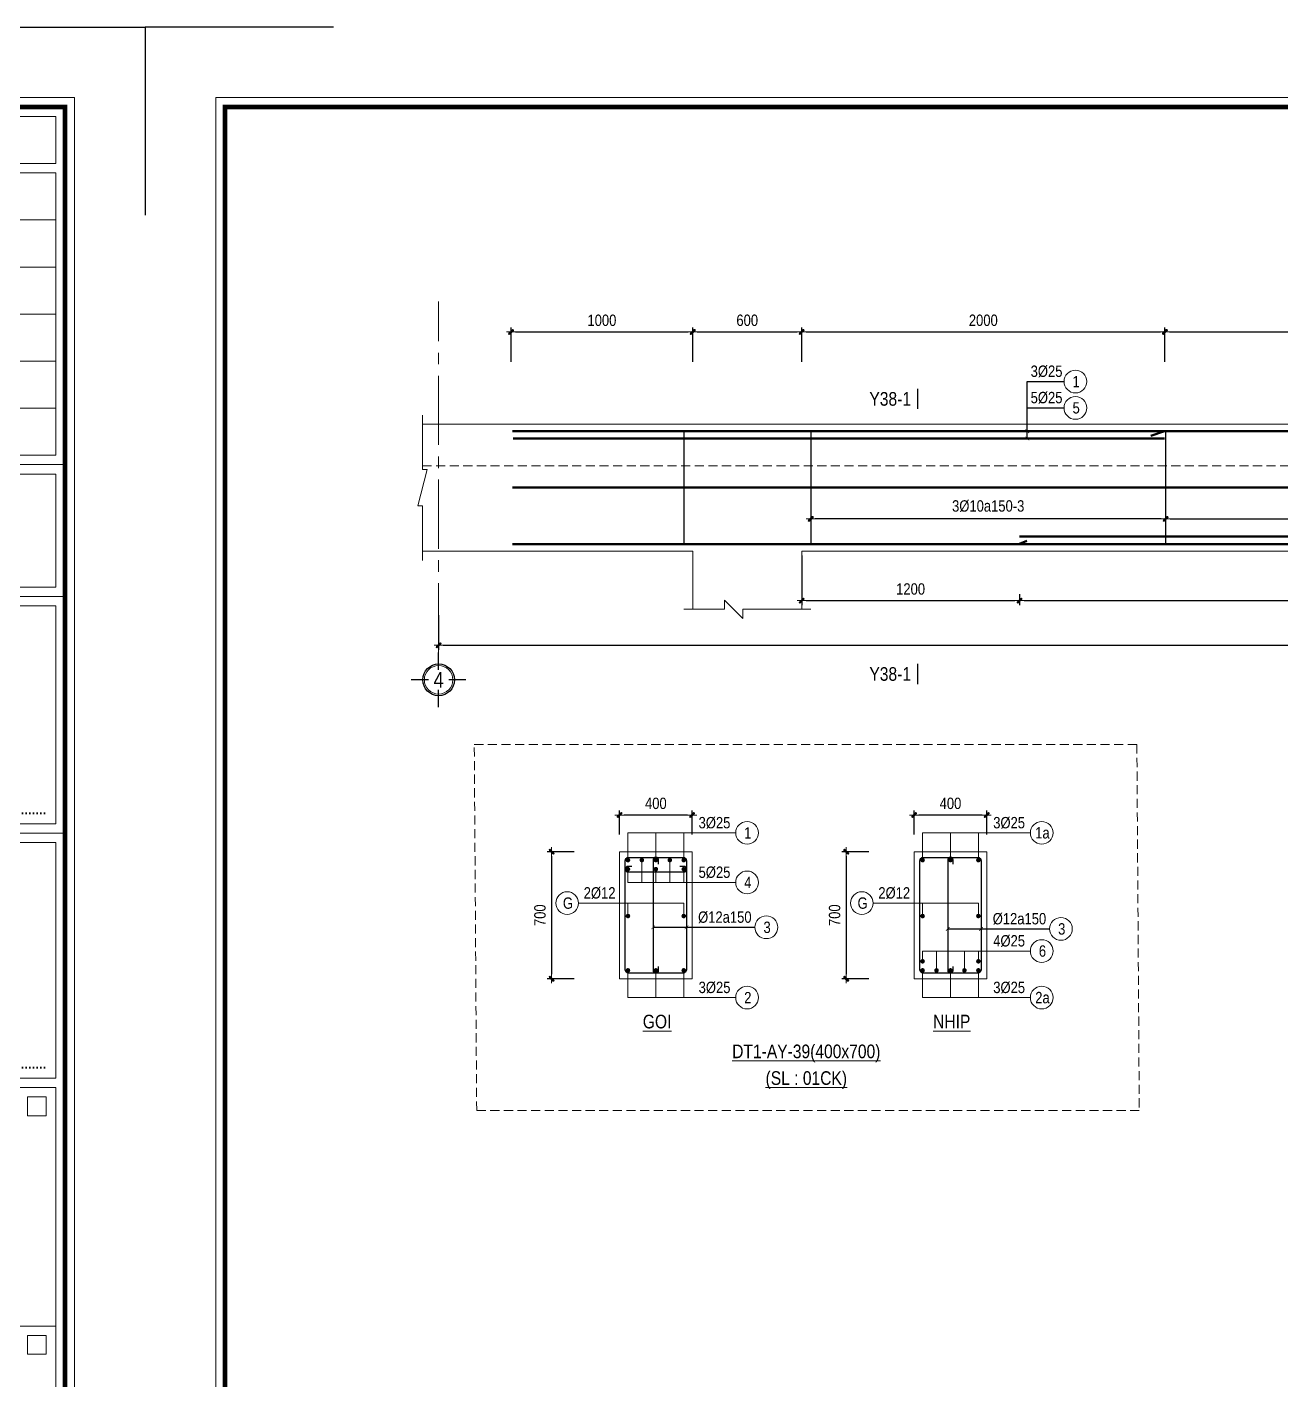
# Model space of a CAD drawing. Header units: millimetres. Extents: x 397144 to 8960116, y 345581 to 674207.
# Drawn here: x 5192833 to 5199741, y 656447 to 663901 of the extents above; entities that cross this region are included whole.
import ezdxf
from ezdxf.enums import TextEntityAlignment as Align
from ezdxf.xclip import XClip

# ---------------------------------------------------------------- set-up
doc = ezdxf.new("R2010")
doc.units = ezdxf.units.MM
doc.header["$XCLIPFRAME"] = 0
doc.header["$PDSIZE"] = -10
doc.linetypes.add('CENTER2', pattern=[28.575, 19.05, -3.175, 3.175, -3.175])
doc.linetypes.add('HIDDEN', pattern=[0.375, 0.25, -0.125])
doc.layers.get('0').update_dxf_attribs({"linetype": 'CONTINUOUS'})
doc.layers.get('Defpoints').update_dxf_attribs({"color": 12, "linetype": 'CONTINUOUS'})
for name, color, linetype, lineweight in [('2', 2, 'CONTINUOUS', 20), ('CDAI', 8, 'CONTINUOUS', 30), ('CTHEP', 2, 'CONTINUOUS', 50), ('DBAO', 3, 'CONTINUOUS', 20), ('DGIONG', 4, 'CONTINUOUS', 13), ('KTH', 150, 'CONTINUOUS', 5), ('Net khuat', 8, 'HIDDEN', 13), ('STICK', 1, 'CONTINUOUS', 9), ('TEXT', 7, 'CONTINUOUS', 15)]:
    doc.layers.add(name, color=color, linetype=linetype, lineweight=lineweight)
doc.layers.add('8', color=8, linetype='CONTINUOUS')
doc.styles.add('CHG_XX_Khung ten$0$A1 BORDER$0$Title Block DD$0$Arial - Bold', font='arialbd.ttf', dxfattribs={"height": 2.5})
doc.styles.add('HELVECONDENSE', font='VHELVCN_0.TTF')
doc.styles.add('Star-HelCon', font='VHELVCN_0.TTF')
doc.styles.add('TTP-HelCon', font='VHELVCN_0.TTF')
doc.styles.add('VNI-HELVE-CONDENSE', font='VHELVCN_0.TTF')
doc.dimstyles.new('kc-25', dxfattribs={"dimtxt": 62.5, "dimasz": 20, "dimexe": 20, "dimexo": 50, "dimgap": 25, "dimtad": 3, "dimdec": 0, "dimzin": 0, "dimdsep": 46, "dimtxsty": 'VNI-HELVE-CONDENSE', "dimblk": 'DIM', "dimcen": 2.5, "dimclrd": 256, "dimclre": 154, "dimclrt": 7, "dimaunit": 1, "dimadec": 0, "dimazin": 0, "dimtfac": 1, "dimtdec": 0, "dimtix": 1, "dimtmove": 0, "dimatfit": 3, "dimldrblk": 'DOT', "dimfxl": 1, "dimtolj": 1, "dimtzin": 0, "dimarcsym": 0})
doc.dimstyles.new('TTP-25', dxfattribs={"dimscale": 25, "dimtxt": 2.5, "dimasz": 1, "dimexe": 1, "dimexo": 1, "dimgap": 0.09, "dimtad": 0, "dimdec": 4, "dimrnd": 5, "dimzin": 9, "dimdsep": 46, "dimtxsty": 'TTP-HelCon', "dimblk": 'Stick1', "dimcen": 0.09, "dimdle": 1.5, "dimclrd": 256, "dimclre": 256, "dimclrt": 7, "dimadec": 0, "dimazin": 0, "dimtfac": 1, "dimtdec": 4, "dimtmove": 0, "dimatfit": 3, "dimldrblk": '_ArchTick1', "dimfxl": 1, "dimtvp": 1, "dimtolj": 1, "dimtzin": 0, "dimarcsym": 0})

# ---------------------------------------------------------------- blocks, each defined once
blk = doc.blocks.new('Stick1')
at = {"layer": 'STICK'}
h = blk.add_hatch(color=256, dxfattribs=at)
edge = h.paths.add_edge_path()
edge.add_line((0.3, 0.5), (-0.5, -0.3))
edge.add_arc((-0.4, -0.4), 0.141, 135, 315)
edge.add_line((-0.3, -0.5), (0.5, 0.3))
edge.add_arc((0.4, 0.4), 0.141, 315, 495)
blk.add_line((1, 0), (-1, 0), dxfattribs=at)
blk.add_lwpolyline([(0.3, 0.5), (-0.5, -0.3, 1), (-0.3, -0.5), (0.5, 0.3, 1), (0.3, 0.5, 1)], format="xyb", dxfattribs=at)
blk = doc.blocks.new('*D8494')
at = {"layer": 'Defpoints', "color": 0, "transparency": 16777216}
for p in [(5203472.8, 555000.8), (5202872.8, 554847.7), (5203472.8, 554847.7)]:
    blk.add_point(p, dxfattribs=at)
at = {"layer": 'KTH', "lineweight": -2, "transparency": 16777216}
for p, q in [((5202872.8, 554872.7), (5202872.8, 555025.8)), ((5203472.8, 554872.7), (5203472.8, 555025.8)), ((5202897.8, 555000.8), (5203447.8, 555000.8))]:
    blk.add_line(p, q, dxfattribs=at)
at = {"layer": 'KTH', "lineweight": -2, "transparency": 16777216, "xscale": 25, "yscale": 25, "zscale": 25, "rotation": 180}
blk.add_blockref('Stick1', (5202872.8, 555000.8), dxfattribs=at)
at = {"layer": 'KTH', "lineweight": -2, "transparency": 16777216, "xscale": 25, "yscale": 25, "zscale": 25}
blk.add_blockref('Stick1', (5203472.8, 555000.8), dxfattribs=at)
at = {"layer": 'KTH', "color": 7, "transparency": 16777216, "insert": (5203172.8, 555064.6), "char_height": 62.5, "attachment_point": 5, "style": 'TTP-HelCon'}
blk.add_mtext('\\A1;600', dxfattribs=at)
blk = doc.blocks.new('_ArchTick1')
at = {"color": 0, "const_width": 3.81}
blk.add_lwpolyline([(-12.7, -12.7), (12.7, 12.7)], dxfattribs=at)
blk = doc.blocks.new('*D8495')
at = {"layer": 'Defpoints', "color": 0, "transparency": 16777216}
for p in [(5202872.8, 555000.7), (5201871.8, 554811.7), (5202872.8, 554811.7)]:
    blk.add_point(p, dxfattribs=at)
at = {"layer": 'KTH', "lineweight": -2, "transparency": 16777216}
for p, q in [((5201871.8, 554836.7), (5201871.8, 555025.7)), ((5202872.8, 554836.7), (5202872.8, 555025.7)), ((5201896.8, 555000.7), (5202847.8, 555000.7))]:
    blk.add_line(p, q, dxfattribs=at)
at = {"layer": 'KTH', "lineweight": -2, "transparency": 16777216, "xscale": 25, "yscale": 25, "zscale": 25, "rotation": 180}
blk.add_blockref('Stick1', (5201871.8, 555000.7), dxfattribs=at)
at = {"layer": 'KTH', "lineweight": -2, "transparency": 16777216, "xscale": 25, "yscale": 25, "zscale": 25}
blk.add_blockref('Stick1', (5202872.8, 555000.7), dxfattribs=at)
at = {"layer": 'KTH', "color": 7, "transparency": 16777216, "insert": (5202372.3, 555064.5), "char_height": 62.5, "attachment_point": 5, "style": 'TTP-HelCon'}
blk.add_mtext('\\A1;1000', dxfattribs=at)
blk = doc.blocks.new('*D8496')
at = {"layer": 'Defpoints', "color": 0, "transparency": 16777216}
for p in [(5205473.8, 555000.8), (5203472.8, 554811.8), (5205473.8, 554811.8)]:
    blk.add_point(p, dxfattribs=at)
at = {"layer": 'KTH', "lineweight": -2, "transparency": 16777216}
for p, q in [((5203472.8, 554836.8), (5203472.8, 555025.8)), ((5205473.8, 554836.8), (5205473.8, 555025.8)), ((5203497.8, 555000.8), (5205448.8, 555000.8))]:
    blk.add_line(p, q, dxfattribs=at)
at = {"layer": 'KTH', "lineweight": -2, "transparency": 16777216, "xscale": 25, "yscale": 25, "zscale": 25, "rotation": 180}
blk.add_blockref('Stick1', (5203472.8, 555000.8), dxfattribs=at)
at = {"layer": 'KTH', "lineweight": -2, "transparency": 16777216, "xscale": 25, "yscale": 25, "zscale": 25}
blk.add_blockref('Stick1', (5205473.8, 555000.8), dxfattribs=at)
at = {"layer": 'KTH', "color": 7, "transparency": 16777216, "insert": (5204473.3, 555064.6), "char_height": 62.5, "attachment_point": 5, "style": 'TTP-HelCon'}
blk.add_mtext('\\A1;2000', dxfattribs=at)
blk = doc.blocks.new('DIM')
h = blk.add_hatch(color=1)
h.paths.add_polyline_path([(0.49, 0.29, 1), (0.29, 0.49), (-0.19, 0), (0.19, 0)])
h.paths.add_polyline_path([(0.19, 0), (-0.19, 0), (-0.49, -0.29, 1), (-0.29, -0.49)])
at = {"color": 9}
for p, q in [((-0.19, 0), (-1.5, 0)), ((0.19, 0), (1.5, 0))]:
    blk.add_line(p, q, dxfattribs=at)
at = {"color": 1}
for p, q in [((-0.49, -0.29), (0.29, 0.49)), ((-0.29, -0.49), (0.49, 0.29)), ((-0.19, 0), (0.19, 0))]:
    blk.add_line(p, q, dxfattribs=at)
blk.add_arc((-0.39, -0.39), 0.138, 135, 315, dxfattribs=at)
blk = doc.blocks.new('*D8497')
at = {"layer": 'Defpoints', "color": 0, "transparency": 16777216}
for p in [(5203472.8, 553794.5), (5204672.8, 553580.2), (5204672.8, 553520.3)]:
    blk.add_point(p, dxfattribs=at)
at = {"layer": 'KTH', "lineweight": -2, "transparency": 16777216}
for p, q in [((5203472.8, 553769.5), (5203472.8, 553495.3)), ((5203497.8, 553520.3), (5204647.8, 553520.3)), ((5204672.8, 553555.2), (5204672.8, 553495.3))]:
    blk.add_line(p, q, dxfattribs=at)
at = {"layer": 'KTH', "lineweight": -2, "transparency": 16777216, "xscale": 25, "yscale": 25, "zscale": 25, "rotation": 180}
blk.add_blockref('Stick1', (5203472.8, 553520.3), dxfattribs=at)
at = {"layer": 'KTH', "lineweight": -2, "transparency": 16777216, "xscale": 25, "yscale": 25, "zscale": 25}
blk.add_blockref('Stick1', (5204672.8, 553520.3), dxfattribs=at)
at = {"layer": 'KTH', "color": 7, "transparency": 16777216, "insert": (5204072.8, 553584.1), "char_height": 62.5, "attachment_point": 5, "style": 'TTP-HelCon'}
blk.add_mtext('\\A1;1200', dxfattribs=at)
blk = doc.blocks.new('MC')
at = {"layer": 'CTHEP', "const_width": 10}
blk.add_lwpolyline([(0, 150), (0, 0)], dxfattribs=at)
at = {"layer": 'TEXT', "style": 'TTP-HelCon'}
blk.add_attdef('A', text='', height=100, dxfattribs=at).set_placement((-50, 25.5), align=Align.RIGHT)
blk = doc.blocks.new('*D8498')
at = {"layer": 'Defpoints', "color": 0, "transparency": 16777216}
for p in [(5203522.8, 554110.8), (5203522.8, 553970.9), (5205477.8, 554028.4)]:
    blk.add_point(p, dxfattribs=at)
at = {"layer": 'KTH', "lineweight": -2, "transparency": 16777216}
for p, q in [((5203522.8, 554085.8), (5203522.8, 553945.9)), ((5205452.8, 553970.9), (5203547.8, 553970.9)), ((5205477.8, 554003.4), (5205477.8, 553945.9))]:
    blk.add_line(p, q, dxfattribs=at)
at = {"layer": 'KTH', "lineweight": -2, "transparency": 16777216, "xscale": 25, "yscale": 25, "zscale": 25, "rotation": 180}
blk.add_blockref('Stick1', (5203522.8, 553970.9), dxfattribs=at)
at = {"layer": 'KTH', "lineweight": -2, "transparency": 16777216, "xscale": 25, "yscale": 25, "zscale": 25}
blk.add_blockref('Stick1', (5205477.8, 553970.9), dxfattribs=at)
at = {"layer": 'KTH', "color": 7, "transparency": 16777216, "insert": (5204500.3, 554040.8), "char_height": 62.5, "attachment_point": 5, "style": 'TTP-HelCon'}
blk.add_mtext('\\A1;3Þ10a150-3', dxfattribs=at)
blk = doc.blocks.new('dau truc')
blk.add_circle((0, 0), 180)
at = {"layer": '8'}
for p, q in [((0, 127), (0, 345)), ((-127, 0), (-345, 0)), ((345, 0), (127, 0)), ((0, -345), (0, -127))]:
    blk.add_line(p, q, dxfattribs=at)
blk.add_circle((0, 0), 200, dxfattribs=at)
at = {"layer": 'TEXT', "style": 'HELVECONDENSE'}
blk.add_attdef('A', text='', height=233, dxfattribs=at).set_placement((0, 0), align=Align.MIDDLE)
blk = doc.blocks.new('*D8504')
at = {"layer": 'Defpoints', "color": 0, "transparency": 16777216}
for p in [(5208871.8, 555000.8), (5205473.8, 554811.8), (5208871.8, 554811.7)]:
    blk.add_point(p, dxfattribs=at)
at = {"layer": 'KTH', "lineweight": -2, "transparency": 16777216}
for p, q in [((5205473.8, 554836.8), (5205473.8, 555025.8)), ((5208871.8, 554836.7), (5208871.8, 555025.8)), ((5205498.8, 555000.8), (5208846.8, 555000.8))]:
    blk.add_line(p, q, dxfattribs=at)
at = {"layer": 'KTH', "lineweight": -2, "transparency": 16777216, "xscale": 25, "yscale": 25, "zscale": 25, "rotation": 180}
blk.add_blockref('Stick1', (5205473.8, 555000.8), dxfattribs=at)
at = {"layer": 'KTH', "lineweight": -2, "transparency": 16777216, "xscale": 25, "yscale": 25, "zscale": 25}
blk.add_blockref('Stick1', (5208871.8, 555000.8), dxfattribs=at)
at = {"layer": 'KTH', "color": 7, "transparency": 16777216, "insert": (5207172.8, 555064.6), "char_height": 62.5, "attachment_point": 5, "style": 'TTP-HelCon'}
blk.add_mtext('\\A1;3400', dxfattribs=at)
blk = doc.blocks.new('*D8505')
at = {"layer": 'Defpoints', "color": 0, "transparency": 16777216}
for p in [(5204672.8, 553580.2), (5209672.8, 553580.3), (5209672.8, 553520.3)]:
    blk.add_point(p, dxfattribs=at)
at = {"layer": 'KTH', "lineweight": -2, "transparency": 16777216}
for p, q in [((5204672.8, 553555.2), (5204672.8, 553495.3)), ((5204697.8, 553520.3), (5209647.8, 553520.3)), ((5209672.8, 553555.3), (5209672.8, 553495.3))]:
    blk.add_line(p, q, dxfattribs=at)
at = {"layer": 'KTH', "lineweight": -2, "transparency": 16777216, "xscale": 25, "yscale": 25, "zscale": 25, "rotation": 180}
blk.add_blockref('Stick1', (5204672.8, 553520.3), dxfattribs=at)
at = {"layer": 'KTH', "lineweight": -2, "transparency": 16777216, "xscale": 25, "yscale": 25, "zscale": 25}
blk.add_blockref('Stick1', (5209672.8, 553520.3), dxfattribs=at)
at = {"layer": 'KTH', "color": 7, "transparency": 16777216, "insert": (5207172.8, 553584.1), "char_height": 62.5, "attachment_point": 5, "style": 'TTP-HelCon'}
blk.add_mtext('\\A1;5000', dxfattribs=at)
blk = doc.blocks.new('*D8506')
at = {"layer": 'Defpoints', "color": 0, "transparency": 16777216}
for p in [(5205477.8, 554110.9), (5208867.8, 554110.8), (5208867.8, 553970.8)]:
    blk.add_point(p, dxfattribs=at)
at = {"layer": 'KTH', "lineweight": -2, "transparency": 16777216}
for p, q in [((5205477.8, 554085.9), (5205477.8, 553945.8)), ((5208867.8, 554085.8), (5208867.8, 553945.8)), ((5205502.8, 553970.8), (5208842.8, 553970.8))]:
    blk.add_line(p, q, dxfattribs=at)
at = {"layer": 'KTH', "lineweight": -2, "transparency": 16777216, "xscale": 25, "yscale": 25, "zscale": 25, "rotation": 180}
blk.add_blockref('Stick1', (5205477.8, 553970.8), dxfattribs=at)
at = {"layer": 'KTH', "lineweight": -2, "transparency": 16777216, "xscale": 25, "yscale": 25, "zscale": 25}
blk.add_blockref('Stick1', (5208867.8, 553970.8), dxfattribs=at)
at = {"layer": 'KTH', "color": 7, "transparency": 16777216, "insert": (5207172.8, 554040.7), "char_height": 62.5, "attachment_point": 5, "style": 'TTP-HelCon'}
blk.add_mtext('\\A1;3Þ10a200-3', dxfattribs=at)
blk = doc.blocks.new('*D1868')
at = {"layer": 'Defpoints', "color": 0, "transparency": 16777216}
for p in [(5201472.8, 553465.8), (5211922.8, 553460.4), (5211922.8, 553274.4)]:
    blk.add_point(p, dxfattribs=at)
at = {"layer": 'KTH', "lineweight": -2, "transparency": 16777216}
for p, q in [((5201472.8, 553440.8), (5201472.8, 553249.4)), ((5211922.8, 553435.4), (5211922.8, 553249.4)), ((5201497.8, 553274.4), (5211897.8, 553274.4))]:
    blk.add_line(p, q, dxfattribs=at)
at = {"layer": 'KTH', "lineweight": -2, "transparency": 16777216, "xscale": 25, "yscale": 25, "zscale": 25, "rotation": 180}
blk.add_blockref('Stick1', (5201472.8, 553274.4), dxfattribs=at)
at = {"layer": 'KTH', "lineweight": -2, "transparency": 16777216, "xscale": 25, "yscale": 25, "zscale": 25}
blk.add_blockref('Stick1', (5211922.8, 553274.4), dxfattribs=at)
at = {"layer": 'KTH', "color": 7, "transparency": 16777216, "insert": (5206697.8, 553338.2), "char_height": 62.5, "attachment_point": 5, "style": 'TTP-HelCon'}
blk.add_mtext('\\A1;10450', dxfattribs=at)
blk = doc.blocks.new('CHG_XX_Khung ten')
for p, q in [((687, 501), (824, 501)), ((687, 473), (824, 473)), ((687, 422.69), (824, 422.69))]:
    blk.add_line(p, q)
for points in [[(15, 579), (826, 579), (826, 15), (15, 15)], [(816, 362.62), (820, 362.62), (820, 366.62), (816, 366.62)], [(816, 311.93), (820, 311.93), (820, 315.93), (816, 315.93)]]:
    blk.add_lwpolyline(points, close=True)
at = {"color": 4, "linetype": 'Continuous', "const_width": 1}
blk.add_lwpolyline([(17, 577), (824, 577), (824, 17), (17, 17)], close=True, dxfattribs=at)
at = {"linetype": 'Continuous'}
for points in [[(822, 565), (689, 565), (689, 575), (822, 575)], [(822, 553), (689, 553), (689, 563), (822, 563)], [(822, 543), (689, 543), (689, 553), (822, 553)], [(822, 533), (689, 533), (689, 543), (822, 543)], [(822, 523), (689, 523), (689, 533), (822, 533)], [(822, 513), (689, 513), (689, 523), (822, 523)], [(822, 503), (689, 503), (689, 513), (822, 513)], [(689, 499), (822, 499), (822, 475), (689, 475)], [(689, 471), (822, 471), (822, 424.69), (689, 424.69)], [(689, 368.62), (822, 368.62), (822, 317.93), (689, 317.93)], [(689, 317.93), (822, 317.93), (822, 289.93), (689, 289.93)]]:
    blk.add_lwpolyline(points, close=True, dxfattribs=at)
at = {"layer": 'Defpoints', "color": 1, "ltscale": 2}
for points in [[(40.06, 594), (0, 594), (0, 554)], [(800.94, 594), (841, 594), (841, 554)]]:
    blk.add_lwpolyline(points, dxfattribs=at)
at = {"style": 'CHG_XX_Khung ten$0$A1 BORDER$0$Title Block DD$0$Arial - Bold'}
for p in [(820, 427.69), (820, 373.62)]:
    blk.add_text('.....................................................', height=2, dxfattribs=at).set_placement(p, align=Align.MIDDLE_RIGHT)
at = {"ltscale": 10, "insert": (755.91, 410.64), "char_height": 4.5, "width": 121.2929, "attachment_point": 2, "style": 'CHG_XX_Khung ten$0$A1 BORDER$0$Title Block DD$0$Arial - Bold', "bg_fill": 2}
blk.add_mtext('CÔNG TY CỔ PHẦN THIÊN PHÚC ĐIỀN', dxfattribs=at)
at = {"linetype": 'Continuous'}
blk.add_lwpolyline([(689, 420.69), (822, 420.69), (822, 370.62), (689, 370.62)], close=True, dxfattribs=at)
blk = doc.blocks.new('*D1864')
at = {"layer": 'Defpoints', "color": 0, "ltscale": 500, "transparency": 16777216}
for p in [(5197720.3, 659560), (5197720.3, 659426.8), (5198120.3, 659426.8)]:
    blk.add_point(p, dxfattribs=at)
at = {"layer": 'KTH', "lineweight": -2, "ltscale": 500, "transparency": 16777216}
for p, q in [((5197720.3, 659451.8), (5197720.3, 659585)), ((5198120.3, 659451.8), (5198120.3, 659585)), ((5198095.3, 659560), (5197745.3, 659560))]:
    blk.add_line(p, q, dxfattribs=at)
at = {"layer": 'KTH', "lineweight": -2, "ltscale": 500, "transparency": 16777216, "xscale": 25, "yscale": 25, "zscale": 25, "rotation": 180}
blk.add_blockref('Stick1', (5197720.3, 659560), dxfattribs=at)
at = {"layer": 'KTH', "lineweight": -2, "ltscale": 500, "transparency": 16777216, "xscale": 25, "yscale": 25, "zscale": 25}
blk.add_blockref('Stick1', (5198120.3, 659560), dxfattribs=at)
at = {"layer": 'KTH', "color": 7, "ltscale": 500, "transparency": 16777216, "insert": (5197920.3, 659623.8), "char_height": 62.5, "attachment_point": 5, "style": 'TTP-HelCon'}
blk.add_mtext('\\A1;400', dxfattribs=at)
blk = doc.blocks.new('*D1865')
at = {"layer": 'Defpoints', "color": 0, "ltscale": 500, "transparency": 16777216}
for p in [(5197495.9, 659357.8), (5197346.1, 658657.8), (5197495.9, 658657.8)]:
    blk.add_point(p, dxfattribs=at)
at = {"layer": 'KTH', "lineweight": -2, "ltscale": 500, "transparency": 16777216}
for p, q in [((5197470.9, 659357.8), (5197321.1, 659357.8)), ((5197346.1, 659332.8), (5197346.1, 658682.8)), ((5197470.9, 658657.8), (5197321.1, 658657.8))]:
    blk.add_line(p, q, dxfattribs=at)
at = {"layer": 'KTH', "lineweight": -2, "ltscale": 500, "transparency": 16777216, "xscale": 25, "yscale": 25, "zscale": 25}
for p, rotation in [((5197346.1, 659357.8), 90), ((5197346.1, 658657.8), 270)]:
    blk.add_blockref('Stick1', p, dxfattribs=dict(at, rotation=rotation))
at = {"layer": 'KTH', "color": 7, "ltscale": 500, "transparency": 16777216, "insert": (5197282.2, 659007.8), "char_height": 62.5, "attachment_point": 5, "rotation": 90, "style": 'TTP-HelCon'}
blk.add_mtext('\\A1;700', dxfattribs=at)
blk = doc.blocks.new('*D1866')
at = {"layer": 'Defpoints', "color": 0, "ltscale": 500, "transparency": 16777216}
for p in [(5196097.2, 659560), (5196097.2, 659426.8), (5196497.2, 659426.8)]:
    blk.add_point(p, dxfattribs=at)
at = {"layer": 'KTH', "lineweight": -2, "ltscale": 500, "transparency": 16777216}
for p, q in [((5196097.2, 659451.8), (5196097.2, 659585)), ((5196497.2, 659451.8), (5196497.2, 659585)), ((5196472.2, 659560), (5196122.2, 659560))]:
    blk.add_line(p, q, dxfattribs=at)
at = {"layer": 'KTH', "lineweight": -2, "ltscale": 500, "transparency": 16777216, "xscale": 25, "yscale": 25, "zscale": 25, "rotation": 180}
blk.add_blockref('Stick1', (5196097.2, 659560), dxfattribs=at)
at = {"layer": 'KTH', "lineweight": -2, "ltscale": 500, "transparency": 16777216, "xscale": 25, "yscale": 25, "zscale": 25}
blk.add_blockref('Stick1', (5196497.2, 659560), dxfattribs=at)
at = {"layer": 'KTH', "color": 7, "ltscale": 500, "transparency": 16777216, "insert": (5196297.2, 659623.8), "char_height": 62.5, "attachment_point": 5, "style": 'TTP-HelCon'}
blk.add_mtext('\\A1;400', dxfattribs=at)
blk = doc.blocks.new('*D1867')
at = {"layer": 'Defpoints', "color": 0, "ltscale": 500, "transparency": 16777216}
for p in [(5195872.8, 659357.8), (5195723, 658657.8), (5195872.8, 658657.8)]:
    blk.add_point(p, dxfattribs=at)
at = {"layer": 'KTH', "lineweight": -2, "ltscale": 500, "transparency": 16777216}
for p, q in [((5195847.8, 659357.8), (5195698, 659357.8)), ((5195723, 659332.8), (5195723, 658682.8)), ((5195847.8, 658657.8), (5195698, 658657.8))]:
    blk.add_line(p, q, dxfattribs=at)
at = {"layer": 'KTH', "lineweight": -2, "ltscale": 500, "transparency": 16777216, "xscale": 25, "yscale": 25, "zscale": 25}
for p, rotation in [((5195723, 659357.8), 90), ((5195723, 658657.8), 270)]:
    blk.add_blockref('Stick1', p, dxfattribs=dict(at, rotation=rotation))
at = {"layer": 'KTH', "color": 7, "ltscale": 500, "transparency": 16777216, "insert": (5195659.1, 659007.8), "char_height": 62.5, "attachment_point": 5, "rotation": 90, "style": 'TTP-HelCon'}
blk.add_mtext('\\A1;700', dxfattribs=at)
blk = doc.blocks.new('*D2250')
at = {"layer": 'Defpoints', "color": 0, "transparency": 16777216}
for p in [(5211532.7, 645533.3), (5220632.7, 645533.3), (5220632.7, 645335.4)]:
    blk.add_point(p, dxfattribs=at)
at = {"layer": 'KTH', "lineweight": -2, "transparency": 16777216}
for p, q in [((5211532.7, 645508.3), (5211532.7, 645310.4)), ((5220632.7, 645508.3), (5220632.7, 645310.4)), ((5211557.7, 645335.4), (5220607.7, 645335.4))]:
    blk.add_line(p, q, dxfattribs=at)
at = {"layer": 'KTH', "lineweight": -2, "transparency": 16777216, "xscale": 25, "yscale": 25, "zscale": 25, "rotation": 180}
blk.add_blockref('Stick1', (5211532.7, 645335.4), dxfattribs=at)
at = {"layer": 'KTH', "lineweight": -2, "transparency": 16777216, "xscale": 25, "yscale": 25, "zscale": 25}
blk.add_blockref('Stick1', (5220632.7, 645335.4), dxfattribs=at)
at = {"layer": 'KTH', "color": 7, "transparency": 16777216, "insert": (5216082.7, 645399.2), "char_height": 62.5, "attachment_point": 5, "style": 'TTP-HelCon'}
blk.add_mtext('\\A1;9100', dxfattribs=at)
blk = doc.blocks.new('AY-38')
at = {"layer": 'CDAI', "ltscale": 52.5}
for p, q in [((5202822.83779, 554457.46161), (5202822.83779, 553827.46161)), ((5203522.83519, 554457.45778), (5203522.83519, 553831.44164)), ((5205477.83519, 554457.38948), (5205477.83519, 553831.41848))]:
    blk.add_line(p, q, dxfattribs=at)
at = {"layer": 'CTHEP'}
for p, q in [((5201883.30815, 554413.44845), (5205471.83918, 554413.44845)), ((5205396.83918, 554428.38564), (5205471.83918, 554453.38564)), ((5201879.26867, 554144.41032), (5214859.473, 554144.40158)), ((5204672.83918, 553873.5012), (5209672.84491, 553873.57717)), ((5204672.83918, 553833.5012), (5204712.33818, 553849.19307))]:
    blk.add_line(p, q, dxfattribs=at)
for points in [[(5215042.83778, 553825.20207), (5215042.83778, 554453.38929), (5201879.26867, 554453.40312)], [(5201879.26867, 553831.39662), (5214981.00494, 553831.38949), (5214981.00494, 554354.26501)]]:
    blk.add_lwpolyline(points, dxfattribs=at)
at = {"layer": 'DBAO'}
for points in [[(5211472.8463, 553472.38564), (5211472.8463, 553792.34808), (5215072.83779, 553792.34721), (5215072.83779, 554692.34359), (5214772.83846, 554692.34399), (5214772.83822, 554492.34399), (5201383.73939, 554492.35742)], [(5201383.73939, 553792.35273), (5202872.83779, 553792.35235)], [(5202872.83779, 553472.46161), (5202872.83779, 553792.46161)], [(5203472.83918, 553472.38564), (5203472.83918, 553792.38564)], [(5203472.83918, 553792.3522), (5210872.84491, 553792.3503)]]:
    blk.add_lwpolyline(points, dxfattribs=at)
at = {"layer": 'DBAO', "ltscale": 0.8, "flags": 128}
blk.add_lwpolyline([(5201383.73939, 554542.3583), (5201383.73939, 554242.35563), (5201408.73939, 554242.35563), (5201358.73939, 554042.35563), (5201383.73939, 554042.35563), (5201383.73939, 553742.35296)], dxfattribs=at)
at = {"layer": 'DGIONG'}
blk.add_lwpolyline([(5202822.83779, 553472.46161), (5203047.83779, 553472.46161), (5203047.83779, 553522.46161), (5203147.83779, 553422.46161), (5203147.83779, 553472.46161), (5203522.83519, 553472.45778)], dxfattribs=at)
for centre in [(5204980.61071, 554727.266), (5204980.61071, 554581.967)]:
    blk.add_circle(centre, 62.5, dxfattribs=at)
at = {"layer": 'Net khuat', "linetype": 'CENTER2', "ltscale": 20}
blk.add_line((5201472.83779, 553234.96783), (5201472.83779, 555240.31047), dxfattribs=at)
at = {"layer": 'Net khuat', "ltscale": 200}
blk.add_lwpolyline([(5201383.73939, 554262.46483), (5215072.83779, 554262.46483)], dxfattribs=at)
at = {"xscale": 0.75, "yscale": 0.75, "zscale": 0.75}
for p in [(5204112.55136, 554575.34146), (5204112.55136, 553059.68419)]:
    blk.add_blockref('MC', p, dxfattribs=at).add_auto_attribs({'A': 'Y38-1'})
at = {"layer": '2', "ltscale": 300}
ref = blk.add_blockref('dau truc', (5201472.83779, 553084.10329), dxfattribs=dict(at, xscale=0.4367131292819977, yscale=0.4367131292819977, zscale=0.4367131292819977))
ref.add_attrib('A', '4', dxfattribs={"layer": 'TEXT', "height": 87.5, "style": 'HELVECONDENSE'}).set_placement((5201472.83779, 553084.10329), align=Align.MIDDLE)
at = {"layer": 'TEXT', "style": 'TTP-HelCon'}
for s, p in [('3Þ25', (5204734.10065, 554753.11894)), ('5Þ25', (5204734.10065, 554607.81994))]:
    blk.add_text(s, height=62.5, dxfattribs=at).set_placement(p)
at = {"layer": 'TEXT', "style": 'Star-HelCon'}
for s, p in [('1', (5204984.77737, 554727.266)), ('5', (5204984.77737, 554581.967))]:
    blk.add_text(s, height=62.5, dxfattribs=at).set_placement(p, align=Align.MIDDLE)
at = {"layer": 'KTH'}
for base, p1, p2, picture, middle in [((5202872.83779, 555000.69092), (5201871.83779, 554811.68709), (5202872.83779, 554811.68709), '*D8495', (5202372.33779, 555064.52426)), ((5203472.83519, 555000.76306), (5202872.83779, 554847.66633), (5203472.83519, 554847.66633), '*D8494', (5203172.83649, 555064.59639)), ((5205473.83519, 555000.76306), (5203472.83519, 554811.75923), (5205473.83519, 554811.75923), '*D8496', (5204473.33519, 555064.59639)), ((5208871.84491, 555000.76306), (5205473.83519, 554811.75923), (5208871.84491, 554811.68709), '*D8504', (5207172.84005, 555064.59639)), ((5211922.83779, 553274.40455), (5201472.83779, 553465.77184), (5211922.83779, 553460.43367), '*D1868', (5206697.83779, 553338.23789))]:
    dim = blk.add_linear_dim(base=base, p1=p1, p2=p2, angle=180, dimstyle='TTP-25', override={"dimtmove": 1}, dxfattribs=at)
    dim.commit()
    dim.dimension.update_dxf_attribs({"geometry": picture, "text_midpoint": middle})
dim = blk.add_linear_dim(base=(5203522.83519, 553970.88542), p1=(5205477.83519, 554028.35877), p2=(5203522.83519, 554110.8303), angle=180, text='3Þ10a150-3', dimstyle='TTP-25', override={"dimtmove": 1}, dxfattribs=at)
dim.commit()
dim.dimension.update_dxf_attribs({"geometry": '*D8498', "text_midpoint": (5204500.33519, 554040.80209)})
dim = blk.add_linear_dim(base=(5208867.84491, 553970.81006), p1=(5205477.83519, 554110.8986), p2=(5208867.84491, 554110.8303), text='3Þ10a200-3', dimstyle='TTP-25', override={"dimtmove": 1}, dxfattribs=at)
dim.commit()
dim.dimension.update_dxf_attribs({"geometry": '*D8506', "text_midpoint": (5207172.84005, 554040.72673)})
for base, p1, p2, picture, middle in [((5204672.83918, 553520.29271), (5203472.83918, 553794.47858), (5204672.83918, 553580.24389), '*D8497', (5204072.83918, 553584.12604)), ((5209672.84491, 553520.29271), (5204672.83918, 553580.24389), (5209672.84491, 553580.31985), '*D8505', (5207172.84205, 553584.12604))]:
    dim = blk.add_linear_dim(base=base, p1=p1, p2=p2, dimstyle='TTP-25', override={"dimtmove": 1}, dxfattribs=at)
    dim.commit()
    dim.dimension.update_dxf_attribs({"geometry": picture, "text_midpoint": middle})
at = {"layer": 'DGIONG'}
for points in [[(5204715.58888, 554453.45789), (5204715.58862, 554727.266), (5204918.11071, 554727.266)], [(5204715.58853, 554413.45789), (5204715.58827, 554581.967), (5204918.11035, 554581.967)]]:
    blk.add_leader(points, dimstyle='kc-25', override={"dimtad": 0, "dimldrblk": 'ArchTick', "dimfxl": 100, "dimarcsym": 1}, dxfattribs=at)
blk = doc.blocks.new('Y-37')
at = {"layer": 'CTHEP'}
blk.add_line((1119.46907, 681.17417), (49858.11137, 681.13827), dxfattribs=at)
for points in [[(49989.46907, 361.93876), (49989.46907, 990.12597), (171.95451, 990.1847)], [(172.63649, 368.18914), (10138.47515, 368.18041), (10718.3369, 368.1785), (17169.46907, 368.15021), (17743.51458, 368.14833), (49905.53617, 368.12618), (49905.53617, 891.00169)]]:
    blk.add_lwpolyline(points, dxfattribs=at)
at = {"layer": 'DBAO'}
for p, q in [((50019.46907, 1029.07736), (17317.37532, 1029.12513)), ((50667.50865, 1029.08076), (20296.02848, 1029.12513))]:
    blk.add_line(p, q, dxfattribs=at)
at = {"layer": 'Net khuat', "ltscale": 200}
blk.add_lwpolyline([(1769.46647, 329.18456), (1769.46647, 799.18779), (50019.46907, 799.18779)], dxfattribs=at)
at = {"layer": 'KTH'}
dim = blk.add_linear_dim(base=(24769.46908, -188.85876), p1=(15669.46908, 9.12425), p2=(24769.46908, 9.12425), angle=180, dimstyle='TTP-25', override={"dimtmove": 1}, dxfattribs=at)
dim.commit()
dim.dimension.update_dxf_attribs({"geometry": '*D2250', "text_midpoint": (20219.46908, -125.02543), "insert": (-5195863.24964, -645524.21167)})

msp = doc.modelspace()

# ---------------------------------------------------------------- linework, layer by layer
at = {"layer": 'CDAI', "ltscale": 0.8}
msp.add_lwpolyline([(5193924.24334, 663460.45642), (5211293.84876, 663460.45642), (5211293.84876, 648942.57726), (5193924.24334, 648942.57726)], close=True, dxfattribs=at)
msp.add_lwpolyline([(5193924.24334, 663460.45642), (5211293.84876, 663460.45642), (5211293.84876, 648942.57726), (5193924.24334, 648942.57726)], close=True, dxfattribs=at)
msp.add_lwpolyline([(5193924.24334, 663460.45642), (5211293.84876, 663460.45642), (5211293.84876, 648942.57726), (5193924.24334, 648942.57726)], close=True, dxfattribs=at)

# ---------------------------------------------------------------- block references
at = {"layer": 'CDAI'}
ref = msp.add_blockref('AY-38', (-6372.15487, 107220.70631), dxfattribs=at)
XClip(ref).set_block_clipping_path([(5200708.2517040735, 552865.3158922046), (5217252.9349014703, 555168.7065931229)])
at = {"layer": 'KTH', "ltscale": 0.8, "xscale": 25.92478421702978, "yscale": 25.92478421702978, "zscale": 25.92478421702978}
msp.add_blockref('CHG_XX_Khung ten', (5171680.77848, 648501.85593), dxfattribs=at)

# ---------------------------------------------------------------- next in the draw order: block references
msp.add_blockref('CHG_XX_Khung ten', (5193483.522, 648501.85593), dxfattribs=at)
at = {"layer": 'KTH'}
ref = msp.add_blockref('Y-37', (5172972.14036, 661229.57767), dxfattribs=at)
XClip(ref).set_block_clipping_path([(-1082.3919523181, -731.137271678), (15917.7538879691, 2061.5065021181)])
ref = msp.add_blockref('Y-37', (5157655.0179, 658006.51293), dxfattribs=at)
XClip(ref).set_block_clipping_path([(15463.3454985004, -731.137271678), (25080.8919866411, 2170.0343434394)])

# ---------------------------------------------------------------- next in the draw order: linework, layer by layer
at = {"layer": 'CDAI'}
for points in [[(5196147.23546, 659326.50611), (5196447.23546, 659326.50611, -0.4142135624), (5196465.98546, 659307.75611), (5196465.98546, 658707.75611, -0.4142135624), (5196447.23546, 658689.00611), (5196147.23546, 658689.00611, -0.4142135624), (5196128.48546, 658707.75611), (5196128.48546, 659307.75611, -0.4142135624)], [(5197770.33458, 659326.50611), (5198070.33458, 659326.50611, -0.4142135624), (5198089.08458, 659307.75611), (5198089.08458, 658707.75611, -0.4142135624), (5198070.33458, 658689.00611), (5197770.33458, 658689.00611, -0.4142135624), (5197751.58458, 658707.75611), (5197751.58458, 659307.75611, -0.4142135624)]]:
    msp.add_lwpolyline(points, format="xyb", close=True, dxfattribs=at)
for points in [[(5196312.23546, 659289.58612), (5196312.23546, 659311.50611, 0.4142135624), (5196297.23546, 659326.50611), (5196297.23546, 659326.50611, 0.4142135624), (5196282.23546, 659311.50611), (5196282.23546, 658704.00611, 0.4142135624), (5196297.23546, 658689.00611), (5196297.23546, 658689.00611, 0.4142135624), (5196312.23546, 658704.00611), (5196312.23546, 658725.92611)], [(5197935.33458, 659289.58612), (5197935.33458, 659311.50611, 0.4142135624), (5197920.33458, 659326.50611), (5197920.33458, 659326.50611, 0.4142135624), (5197905.33458, 659311.50611), (5197905.33458, 658704.00611, 0.4142135624), (5197920.33458, 658689.00611), (5197920.33458, 658689.00611, 0.4142135624), (5197935.33458, 658704.00611), (5197935.33458, 658725.92611)], [(5196165.40545, 659276.50611), (5196143.48546, 659276.50611, 0.4142135624), (5196128.48546, 659261.50611), (5196128.48546, 659261.50611, 0.4142135624), (5196143.48546, 659246.50611), (5196450.98546, 659246.50611, 0.4142135624), (5196465.98546, 659261.50611), (5196465.98546, 659261.50611, 0.4142135624), (5196450.98546, 659276.50611), (5196429.06546, 659276.50611)]]:
    msp.add_lwpolyline(points, format="xyb", dxfattribs=at)
at = {"layer": 'CTHEP', "const_width": 12.5}
for points in [[(5196137.23546, 659311.50611, 1), (5196149.73546, 659311.50611, 1)], [(5196214.11046, 659311.50611, 1), (5196226.61046, 659311.50611, 1)], [(5196290.98546, 659311.50611, 1), (5196303.48546, 659311.50611, 1)], [(5196367.86046, 659311.50611, 1), (5196380.36046, 659311.50611, 1)], [(5196444.73546, 659311.50611, 1), (5196457.23546, 659311.50611, 1)], [(5197760.33458, 659311.50611, 1), (5197772.83458, 659311.50611, 1)], [(5197914.08458, 659311.50611, 1), (5197926.58458, 659311.50611, 1)], [(5198067.83458, 659311.50611, 1), (5198080.33458, 659311.50611, 1)], [(5196137.23546, 659261.50611, 1), (5196149.73546, 659261.50611, 1)], [(5196290.98546, 659261.50611, 1), (5196303.48546, 659261.50611, 1)], [(5196444.73546, 659261.50611, 1), (5196457.23546, 659261.50611, 1)], [(5196149.73546, 659003.34917, -1), (5196137.23546, 659003.34917, -1)], [(5196457.23546, 659003.34917, -1), (5196444.73546, 659003.34917, -1)], [(5197772.83458, 659003.34917, -1), (5197760.33458, 659003.34917, -1)], [(5198080.33458, 659003.34917, -1), (5198067.83458, 659003.34917, -1)], [(5197760.33458, 658754.00611, 1), (5197772.83458, 658754.00611, 1)], [(5198067.83458, 658754.00611, 1), (5198080.33458, 658754.00611, 1)], [(5196137.23546, 658704.00611, 1), (5196149.73546, 658704.00611, 1)], [(5196290.98546, 658704.00611, 1), (5196303.48546, 658704.00611, 1)], [(5196444.73546, 658704.00611, 1), (5196457.23546, 658704.00611, 1)], [(5197760.33458, 658704.00611, 1), (5197772.83458, 658704.00611, 1)], [(5197837.20958, 658704.00611, 1), (5197849.70958, 658704.00611, 1)], [(5197914.08458, 658704.00611, 1), (5197926.58458, 658704.00611, 1)], [(5197990.95958, 658704.00611, 1), (5198003.45958, 658704.00611, 1)], [(5198067.83458, 658704.00611, 1), (5198080.33458, 658704.00611, 1)]]:
    msp.add_lwpolyline(points, format="xyb", close=True, dxfattribs=at)
at = {"layer": 'DBAO', "flags": 128}
for points in [[(5196097.23546, 659357.75611), (5196497.23546, 659357.75611)], [(5196497.23546, 659357.75611), (5196497.23546, 658657.75611), (5196097.23546, 658657.75611), (5196097.23546, 659357.75611)], [(5197720.33458, 659357.75611), (5198120.33458, 659357.75611)], [(5198120.33458, 659357.75611), (5198120.33458, 658657.75611), (5197720.33458, 658657.75611), (5197720.33458, 659357.75611)]]:
    msp.add_lwpolyline(points, dxfattribs=at)
at = {"layer": 'DGIONG'}
for p, q in [((5196143.48546, 659311.50611), (5196143.48546, 659461.50611)), ((5196143.48546, 659461.50611), (5196737.23546, 659461.50611)), ((5196297.23546, 659311.50611), (5196297.23546, 659461.50611)), ((5196450.98546, 659311.50611), (5196450.98546, 659461.50611)), ((5197766.58458, 659311.50611), (5197766.58458, 659461.50611)), ((5197766.58458, 659461.50611), (5198360.33458, 659461.50611)), ((5197920.33458, 659311.50611), (5197920.33458, 659461.50611)), ((5198074.08458, 659311.50611), (5198074.08458, 659461.50611)), ((5196220.36046, 659311.50611), (5196220.36046, 659188.58536)), ((5196374.11046, 659311.50611), (5196374.11046, 659188.58536)), ((5196143.48546, 659188.58536), (5196143.48546, 659261.50611)), ((5196297.23546, 659261.50611), (5196297.23546, 659188.58536)), ((5196450.98546, 659188.58536), (5196450.98546, 659261.50611)), ((5196143.48546, 659188.58536), (5196737.23546, 659188.58536)), ((5196450.98546, 659074.73096), (5195871.43794, 659074.73096)), ((5196143.48546, 659003.34917), (5196143.48546, 659074.73096)), ((5196450.98546, 659003.34917), (5196450.98546, 659074.73096)), ((5198074.08458, 659074.73096), (5197494.53706, 659074.73096)), ((5197766.58458, 659003.34917), (5197766.58458, 659074.73096)), ((5198074.08458, 659003.34917), (5198074.08458, 659074.73096)), ((5197766.58458, 658810.60627), (5198360.33458, 658810.60627)), ((5197766.58458, 658754.00611), (5197766.58458, 658810.60627)), ((5197843.45958, 658704.00611), (5197843.45958, 658810.60627)), ((5197997.20958, 658704.00611), (5197997.20958, 658810.60627)), ((5198074.08458, 658754.00611), (5198074.08458, 658810.60627)), ((5196143.48546, 658554.00611), (5196143.48546, 658704.00611)), ((5196297.23546, 658554.00611), (5196297.23546, 658704.00611)), ((5196450.98546, 658554.00611), (5196450.98546, 658704.00611)), ((5197766.58458, 658554.00611), (5197766.58458, 658704.00611)), ((5197920.33458, 658554.00611), (5197920.33458, 658704.00611)), ((5198074.08458, 658554.00611), (5198074.08458, 658704.00611)), ((5196143.48546, 658554.00611), (5196737.23546, 658554.00611)), ((5197766.58458, 658554.00611), (5198360.33458, 658554.00611))]:
    msp.add_line(p, q, dxfattribs=at)
for centre in [(5196799.73546, 659461.50611), (5198422.83458, 659461.50611), (5196799.73546, 659188.58536), (5195808.93794, 659074.73096), (5197432.03706, 659074.73096), (5196905.85548, 658941.20624), (5198528.95461, 658932.43966), (5198422.83458, 658810.60627), (5196799.73546, 658554.00611), (5198422.83458, 658554.00611)]:
    msp.add_circle(centre, 62.5, dxfattribs=at)
at = {"layer": 'Net khuat', "ltscale": 200}
msp.add_lwpolyline([(5195296.96608, 659949.1458), (5198947.14666, 659949.1458), (5198960.43039, 657932.35155), (5195310.24981, 657932.35155)], close=True, dxfattribs=at)

# ---------------------------------------------------------------- next in the draw order: texts
at = {"layer": 'TEXT', "style": 'TTP-HelCon'}
for s, p in [('3Þ25', (5196532.69379, 659486.50611)), ('3Þ25', (5198155.79291, 659486.50611)), ('5Þ25', (5196532.69379, 659213.58536)), ('2Þ12', (5195899.72961, 659099.73096)), ('2Þ12', (5197522.82873, 659099.73096)), ('Þ12a150', (5196529.91967, 658966.20624)), ('Þ12a150', (5198153.01879, 658957.43966)), ('4Þ25', (5198155.79291, 658835.60627)), ('3Þ25', (5196532.95913, 658579.00611)), ('3Þ25', (5198156.05826, 658579.00611))]:
    msp.add_text(s, height=62.5, dxfattribs=at).set_placement(p)
at = {"layer": 'TEXT', "style": 'Star-HelCon'}
for s, p in [('1', (5196803.90212, 659461.50611)), ('1a', (5198427.00125, 659461.50611)), ('4', (5196803.90212, 659188.58536)), ('G', (5195813.10461, 659074.73096)), ('G', (5197436.20373, 659074.73096)), ('3', (5196910.02215, 658941.20624)), ('3', (5198533.12128, 658932.43966)), ('6', (5198427.00125, 658810.60627)), ('2', (5196803.90212, 658554.00611)), ('2a', (5198427.00125, 658554.00611))]:
    msp.add_text(s, height=62.5, dxfattribs=at).set_placement(p, align=Align.MIDDLE)
at = {"layer": 'TEXT', "style": 'TTP-HelCon'}
for s, p in [('%%UGOI', (5196304.11711, 658384.46258)), ('%%UNHIP', (5197927.21623, 658384.46258)), ('%%UDT1-AY-39(400x700)', (5197126.02941, 658220.18903)), ('%%U(SL : 01CK)', (5197126.02941, 658073.29443))]:
    msp.add_text(s, height=75, dxfattribs=at).set_placement(p, align=Align.CENTER)

# ---------------------------------------------------------------- next in the draw order: dimensions: what is measured, and where the dimension line sits
at = {"layer": 'KTH', "ltscale": 500}
for base, p1, p2, picture, middle in [((5196097.23546, 659560.00611), (5196497.23546, 659426.76806), (5196097.23546, 659426.76806), '*D1866', (5196297.23546, 659623.83945)), ((5197720.33458, 659560.00611), (5198120.33458, 659426.76806), (5197720.33458, 659426.76806), '*D1864', (5197920.33458, 659623.83945))]:
    dim = msp.add_linear_dim(base=base, p1=p1, p2=p2, dimstyle='TTP-25', override={"dimtxsty": 'TTP-HelCon'}, dxfattribs=at)
    dim.commit()
    dim.dimension.update_dxf_attribs({"geometry": picture, "text_midpoint": middle})
for base, p1, p2, picture, middle in [((5195722.97507, 658657.75611), (5195872.80788, 659357.75611), (5195872.80788, 658657.75611), '*D1867', (5195659.14173, 659007.75611)), ((5197346.07419, 658657.75611), (5197495.907, 659357.75611), (5197495.907, 658657.75611), '*D1865', (5197282.24086, 659007.75611))]:
    dim = msp.add_linear_dim(base=base, p1=p1, p2=p2, angle=90, dimstyle='TTP-25', override={"dimtxsty": 'TTP-HelCon'}, dxfattribs=at)
    dim.commit()
    dim.dimension.update_dxf_attribs({"geometry": picture, "text_midpoint": middle})

# ---------------------------------------------------------------- next in the draw order: leaders
at = {"layer": 'DGIONG'}
for points in [[(5196282.23546, 658941.20624), (5196659.60548, 658941.20624)], [(5196465.98546, 658941.20624), (5196843.35548, 658941.20624)], [(5197905.33458, 658932.43966), (5198282.70461, 658932.43966)], [(5198089.08458, 658932.43966), (5198466.45461, 658932.43966)]]:
    msp.add_leader(points, dimstyle='kc-25', override={"dimtad": 0, "dimldrblk": 'ArchTick', "dimfxl": 100, "dimarcsym": 1}, dxfattribs=at)

doc.saveas('drawing.dxf')
